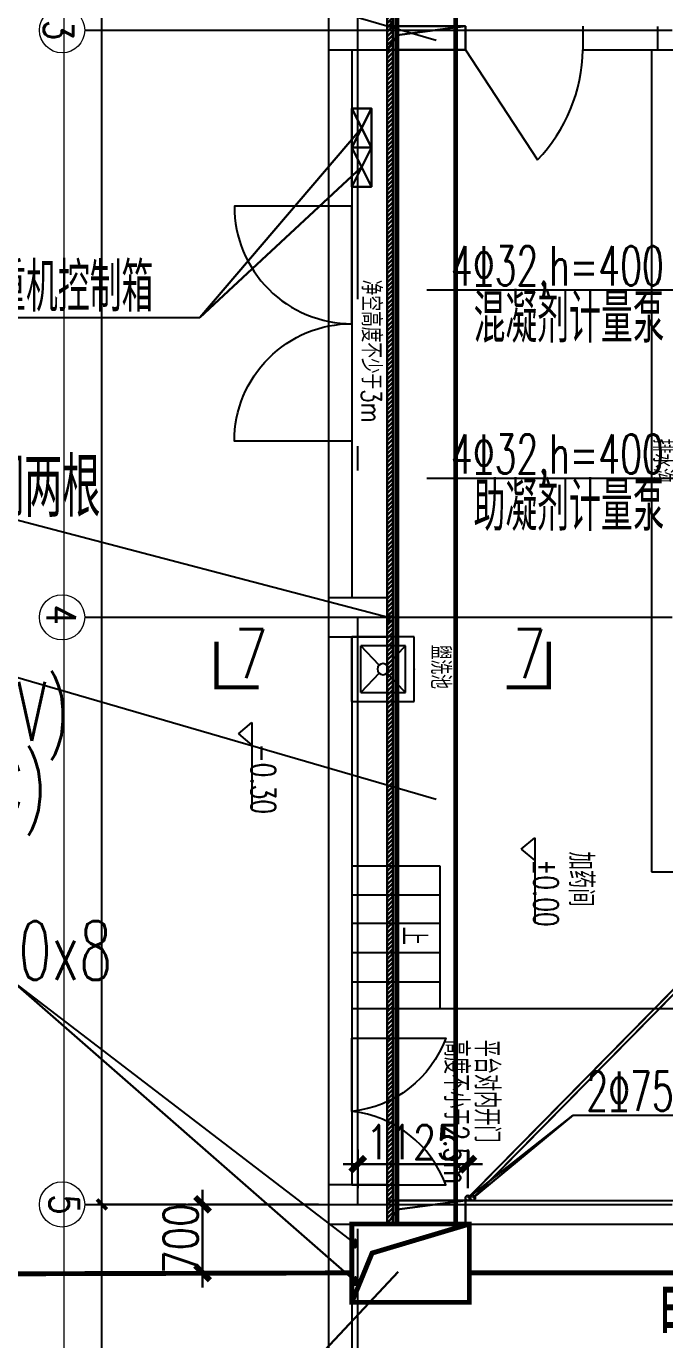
# Model space of a CAD drawing. Header units: millimetres. Extents: x -437359 to 106527, y -82378 to 117612.
# Drawn here: x -425885 to -419366, y 38226 to 51649 of the extents above; entities that cross this region are included whole.
import ezdxf
from ezdxf.enums import TextEntityAlignment as Align

# ---------------------------------------------------------------- set-up
doc = ezdxf.new("R2010")
doc.units = ezdxf.units.MM
doc.linetypes.add('ACAD_ISO10W100', pattern=[18.5, 12, -3, 0.5, -3])
doc.linetypes.add('DASH', pattern=[0.35, 0.25, -0.1])
doc.layers.get('0').update_dxf_attribs({"color": 8})
doc.layers.get('Defpoints').update_dxf_attribs({"color": 8})
for name, color, linetype in [('DIM_SYMB', 8, 'Continuous'), ('EQUIPMENT', 8, 'Continuous'), ('LVTRY', 8, 'Continuous'), ('NEW', 8, 'Continuous'), ('Z-编号', 8, 'Continuous'), ('栏杆平台', 8, 'Continuous'), ('桥架标注', 8, 'Continuous'), ('电气尺寸标注', 8, 'Continuous'), ('电气标注', 8, 'Continuous'), ('管道标注', 8, 'Continuous')]:
    doc.layers.add(name, color=color, linetype=linetype)
for name, color, linetype, lineweight in [('road_mr', 8, 'Continuous', 0), ('中心线', 8, 'ACAD_ISO10W100', 5), ('电缆通道', 8, 'Continuous', 30)]:
    doc.layers.add(name, color=color, linetype=linetype, lineweight=lineweight)
doc.styles.add('geditxt1', font='geditxt.shx', dxfattribs={"width": 0.65, "bigfont": 'hzfs_1.shx'})
doc.styles.add('HZ', font='geditxt.shx', dxfattribs={"width": 0.8, "bigfont": 'hzfs_1.shx'})
doc.styles.add('ROMANT', font='geditxt.shx', dxfattribs={"width": 0.75, "height": 300, "bigfont": 'hzfs_1.shx'})
doc.styles.add('STYLE1', font='geditxt.shx', dxfattribs={"width": 0.7, "bigfont": 'hzfs_1.shx'})
doc.styles.add('统一字体', font='geditxt.shx', dxfattribs={"width": 0.75, "bigfont": 'hzfs_1.shx'})
doc.dimstyles.new('DIM50', dxfattribs={"dimscale": 50, "dimtxt": 3, "dimasz": 1.5, "dimexe": 1, "dimexo": 1, "dimgap": 0.5, "dimtad": 1, "dimdec": 0, "dimzin": 12, "dimdsep": 46, "dimtxsty": 'HZ', "dimblk": 'ARCHTICK', "dimcen": 0, "dimdle": 1, "dimclrd": 256, "dimclre": 256, "dimclrt": 256, "dimadec": 0, "dimazin": 0, "dimtfac": 0.875, "dimtdec": 0, "dimtix": 1, "dimtmove": 2, "dimatfit": 3, "dimfxl": 0, "dimtolj": 1, "dimtzin": 12, "dimarcsym": 0})
doc.dimstyles.new('ISO-50', dxfattribs={"dimscale": 50, "dimtxt": 3.5, "dimasz": 2, "dimexe": 1, "dimexo": 1, "dimgap": 0.5, "dimtad": 1, "dimdec": 0, "dimtxsty": 'HZ', "dimblk": 'ARCHTICK', "dimcen": 2.5, "dimdle": 1, "dimclrd": 256, "dimclre": 256, "dimadec": 0, "dimazin": 0, "dimtfac": 1, "dimtdec": 0, "dimtmove": 1, "dimatfit": 3, "dimldrblk": 'ARCHTICK', "dimfxl": 0, "dimarcsym": 0})
doc.dimstyles.new('yk1.50', dxfattribs={"dimtxt": 350, "dimasz": 150, "dimexe": 150, "dimexo": 100, "dimgap": 50, "dimtad": 1, "dimdec": 0, "dimdsep": 46, "dimtxsty": 'HZ', "dimblk": 'ARCHTICK', "dimcen": 2.5, "dimdle": 150, "dimclrd": 256, "dimclre": 256, "dimclrt": 256, "dimadec": 0, "dimazin": 0, "dimtfac": 1, "dimtdec": 0, "dimtmove": 1, "dimatfit": 3, "dimfxl": 0, "dimlwd": -1, "dimlwe": -1, "dimarcsym": 0})

# ---------------------------------------------------------------- blocks, each defined once
blk = doc.blocks.new('$Sanitary$00000477')
at = {"color": 0}
for p, q in [((-330, -637), (-330, 0)), ((-330, 0), (330, 0)), ((330, 0), (330, -637)), ((-239, -546), (-239, -91)), ((-239, -91), (239, -91)), ((-239, -91), (-41, -279)), ((239, -91), (41, -279)), ((239, -91), (239, -546)), ((-41, -358), (-239, -546)), ((41, -358), (239, -546)), ((-330, -637), (330, -637)), ((-239, -546), (239, -546))]:
    blk.add_line(p, q, dxfattribs=at)
blk.add_circle((0, -319), 56.9, dxfattribs=at)
blk.add_point((0, 0), dxfattribs=at)
blk = doc.blocks.new('_ArchTick')
at = {"color": 0, "linetype": 'ByBlock', "const_width": 0.4}
blk.add_lwpolyline([(-0.5, -0.5), (0.5, 0.5)], dxfattribs=at)
blk = doc.blocks.new('*D353')
at = {"lineweight": -2, "transparency": 16777216}
for p, q in [((-424417, 66109), (-425163, 66109)), ((-425113, 39559), (-425113, 66159)), ((-424303, 39609), (-425163, 39609))]:
    blk.add_line(p, q, dxfattribs=at)
at = {"layer": 'Defpoints', "color": 0, "transparency": 16777216}
for p in [(-425113, 66109), (-424367, 66109), (-424253, 39609)]:
    blk.add_point(p, dxfattribs=at)
at = {"lineweight": -2, "transparency": 16777216, "xscale": 75, "yscale": 75, "zscale": 75}
for p, rotation in [((-425113, 66109), 90), ((-425113, 39609), 270)]:
    blk.add_blockref('_ArchTick', p, dxfattribs=dict(at, rotation=rotation))
at = {"transparency": 16777216, "insert": (-425213, 52859), "char_height": 150, "attachment_point": 5, "rotation": 90, "style": 'HZ'}
blk.add_mtext('\\A1;26500', dxfattribs=at)
blk = doc.blocks.new('*D355')
at = {"layer": 'Defpoints', "color": 0, "transparency": 16777216}
for p in [(-425113, 39609), (-424203, 39609), (-424153, 3109)]:
    blk.add_point(p, dxfattribs=at)
at = {"layer": '管道标注', "lineweight": -2, "transparency": 16777216}
for p, q in [((-424253, 39609), (-425163, 39609)), ((-425113, 3059), (-425113, 39659)), ((-424203, 3109), (-425163, 3109))]:
    blk.add_line(p, q, dxfattribs=at)
at = {"layer": '管道标注', "lineweight": -2, "transparency": 16777216, "xscale": 100, "yscale": 100, "zscale": 100}
for p, rotation in [((-425113, 39609), 90), ((-425113, 3109), 270)]:
    blk.add_blockref('_ArchTick', p, dxfattribs=dict(at, rotation=rotation))
at = {"layer": '管道标注', "color": 0, "transparency": 16777216, "insert": (-425225, 21359), "char_height": 175, "attachment_point": 5, "rotation": 90, "style": 'HZ'}
blk.add_mtext('36500', dxfattribs=at)
blk = doc.blocks.new('*D414')
at = {"layer": 'Defpoints', "color": 0, "transparency": 16777216}
for p in [(-424085, 39609), (-422801, 39609), (-422801, 38909)]:
    blk.add_point(p, dxfattribs=at)
at = {"layer": '电缆通道', "transparency": 16777216}
for p, q in [((-424085, 38759), (-424085, 39759)), ((-422901, 39609), (-424235, 39609)), ((-422901, 38909), (-424235, 38909))]:
    blk.add_line(p, q, dxfattribs=at)
at = {"layer": '电缆通道', "transparency": 16777216, "xscale": 150, "yscale": 150, "zscale": 150}
for p, rotation in [((-424085, 39609), 90), ((-424085, 38909), 270)]:
    blk.add_blockref('_ArchTick', p, dxfattribs=dict(at, rotation=rotation))
at = {"layer": '电缆通道', "transparency": 16777216, "insert": (-424310, 39259), "char_height": 350, "attachment_point": 5, "rotation": 90, "style": 'HZ'}
blk.add_mtext('700', dxfattribs=at)
blk = doc.blocks.new('*D431')
at = {"layer": 'Defpoints', "color": 0, "transparency": 16777216}
for p in [(-422501, 40020), (-422501, 39674), (-421376, 39674)]:
    blk.add_point(p, dxfattribs=at)
at = {"layer": '电缆通道', "transparency": 16777216}
for p, q in [((-422501, 39774), (-422501, 40170)), ((-421376, 39774), (-421376, 40170)), ((-421226, 40020), (-422651, 40020))]:
    blk.add_line(p, q, dxfattribs=at)
at = {"layer": '电缆通道', "transparency": 16777216, "xscale": 150, "yscale": 150, "zscale": 150, "rotation": 180}
blk.add_blockref('_ArchTick', (-422501, 40020), dxfattribs=at)
at = {"layer": '电缆通道', "transparency": 16777216, "xscale": 150, "yscale": 150, "zscale": 150}
blk.add_blockref('_ArchTick', (-421376, 40020), dxfattribs=at)
at = {"layer": '电缆通道', "transparency": 16777216, "insert": (-421938, 40245), "char_height": 350, "attachment_point": 5, "style": 'HZ'}
blk.add_mtext('1125', dxfattribs=at)
blk = doc.blocks.new('*D432')
at = {"layer": 'Defpoints', "color": 0, "transparency": 16777216}
for p in [(-417201, 52644), (-422501, 52298), (-417201, 43509)]:
    blk.add_point(p, dxfattribs=at)
at = {"layer": '电缆通道', "transparency": 16777216}
for p, q in [((-422501, 52398), (-422501, 52794)), ((-417201, 43609), (-417201, 52794)), ((-422651, 52644), (-417051, 52644))]:
    blk.add_line(p, q, dxfattribs=at)
at = {"layer": '电缆通道', "transparency": 16777216, "xscale": 150, "yscale": 150, "zscale": 150, "rotation": 180}
blk.add_blockref('_ArchTick', (-422501, 52644), dxfattribs=at)
at = {"layer": '电缆通道', "transparency": 16777216, "xscale": 150, "yscale": 150, "zscale": 150}
blk.add_blockref('_ArchTick', (-417201, 52644), dxfattribs=at)
at = {"layer": '电缆通道', "transparency": 16777216, "insert": (-419851, 52869), "char_height": 350, "attachment_point": 5, "style": 'HZ'}
blk.add_mtext('5300', dxfattribs=at)

msp = doc.modelspace()

# ---------------------------------------------------------------- hatches: boundary and pattern name
at = {"layer": '电缆通道'}
h = msp.add_hatch(dxfattribs=at)
h.set_pattern_fill('ANSI31', color=256, scale=10, style=0)
h.set_pattern_definition([(45, (-151343.336, -8789.16), (-22.4506403, 22.4506403), [])])
h.paths.add_polyline_path([(-422200.6, 57808.6), (-422142.6, 57808.6), (-422142.6, 39408.6), (-422200.6, 39408.6)])
for points in [[(-422183.7, 45648.6), (-422175.7, 45648.6), (-422175.7, 45568.6), (-422183.7, 45568.6)], [(-422530.6, 39248.6), (-422522.6, 39248.6), (-422522.6, 39168.6), (-422530.6, 39168.6)], [(-422530.6, 38866.8), (-422522.6, 38866.8), (-422522.6, 38786.8), (-422530.6, 38786.8)]]:
    msp.add_hatch(color=256, dxfattribs=at).paths.add_polyline_path(points)

# ---------------------------------------------------------------- linework, layer by layer
for p, q in [((-422200.6, 51808.6), (-422200.6, 51408.6)), ((-421400.6, 51648.6), (-421400.6, 51408.6)), ((-420200.6, 51648.6), (-420200.6, 51408.6)), ((-422800.6, 51408.6), (-422800.6, 45808.6)), ((-422560.6, 51408.6), (-422560.6, 45808.6)), ((-421400.6, 51408.6), (-422200.6, 51408.6)), ((-421400.6, 51408.6), (-420664.2, 50282.1)), ((-420200.6, 51408.6), (-413800.6, 51408.6)), ((-419500.6, 51408.6), (-419500.6, 43008.6)), ((-422800.6, 45408.6), (-422800.6, 39808.6)), ((-422560.6, 45408.6), (-422560.6, 39808.6)), ((-422560.6, 43069), (-421660.6, 43069)), ((-421660.6, 43069), (-421660.6, 41608.6)), ((-419500.6, 43008.6), (-414350.6, 43008.6)), ((-422560.6, 42773.9), (-421660.6, 42773.9)), ((-421660.6, 42478.9), (-422560.6, 42478.9)), ((-421660.6, 42178.9), (-422560.6, 42178.9)), ((-421660.6, 41878.9), (-422560.6, 41878.9)), ((-421660.6, 41608.6), (-422560.6, 41608.6)), ((-422200.6, 39648.6), (-413800.6, 39648.6)), ((-422200.6, 39648.6), (-413800.6, 39648.6)), ((-422800.6, 39408.6), (-422800.6, 33408.6)), ((-422560.6, 39408.6), (-422560.6, 33808.6)), ((-422200.6, 39408.6), (-413800.6, 39408.6)), ((-422200.6, 39408.6), (-413800.6, 39408.6))]:
    msp.add_line(p, q)
at = {"color": 0}
msp.add_line((-415666, 41608.6), (-422560.6, 41608.6), dxfattribs=at)
for points in [[(-422800.6, 51408.6), (-422200.6, 51408.6), (-422200.6, 51808.6), (-422800.6, 51808.6)], [(-422800.6, 45408.6), (-422200.6, 45408.6), (-422200.6, 45808.6), (-422800.6, 45808.6)], [(-422800.6, 39408.6), (-422200.6, 39408.6), (-422200.6, 39808.6), (-422800.6, 39808.6)], [(-422800.6, 39408.6), (-422200.6, 39408.6), (-422200.6, 39808.6), (-422800.6, 39808.6)]]:
    msp.add_lwpolyline(points, close=True)
at = {"const_width": 20}
msp.add_lwpolyline([(-419438, 51408.6), (-419438, 51648.6)], dxfattribs=at)
msp.add_lwpolyline([(-414700.6, 51408.6), (-414700.6, 41608.6), (-422560.6, 41608.6)])
for points in [[(-422560.6, 48608.9), (-422560.6, 48608.9), (-422560.6, 49808.9), (-423760.6, 49808.9), (-423760.6, 49808.9, 0.4142136)], [(-422560.6, 48608.9), (-422560.6, 48608.9), (-422560.6, 47408.9), (-423760.6, 47408.9), (-423760.6, 47408.9, -0.4142136)], [(-422560.6, 40558.6), (-422560.6, 40558.6), (-422560.6, 41308.6), (-421600.6, 41308.6), (-421600.6, 41308.6, -0.2838305)], [(-422560.6, 40558.6), (-422560.6, 40558.6), (-422560.6, 39808.6), (-421600.6, 39808.6), (-421600.6, 39808.6, 0.2838305)]]:
    msp.add_lwpolyline(points, format="xyb", close=True)
msp.add_lwpolyline([(-422205.7, 42724.3, 1, 1, 0), (-422205.7, 42088.5, 100, 1, 0), (-422205.7, 41796.5, 1, 1, 0)], format="xyseb")
msp.add_arc((-421879.9, 51441), 1679.5, 316.36963, 358.89599)
at = {"layer": 'DIM_SYMB'}
for p, q in [((-423718.9, 44418.6), (-423580.6, 44534.9)), ((-423580.6, 44534.9), (-423580.6, 43663.2)), ((-423718.9, 44418.6), (-423580.6, 44302.3)), ((-420831.9, 43238.8), (-420693.6, 43355.1)), ((-420693.6, 43355.1), (-420693.6, 42483.5)), ((-420831.9, 43238.8), (-420693.6, 43122.5))]:
    msp.add_line(p, q, dxfattribs=at)
at = {"layer": 'road_mr'}
msp.add_lwpolyline([(-425500.7, 68158.6), (-425500.7, -3841.4)], dxfattribs=at)
at = {"layer": 'Z-编号', "lineweight": 9}
for centre in [(-425519.3, 51608.6), (-425519.3, 45608.6), (-425519.3, 39608.6), (-425519.3, 39608.6)]:
    msp.add_circle(centre, 231.3, dxfattribs=at)
at = {"layer": '中心线', "color": 1, "lineweight": -2, "ltscale": 500}
for p, q in [((-422500.6, 39608.6), (-422500.6, 67122.2)), ((-425288, 51608.6), (-413200.6, 51608.6)), ((-425288, 45608.6), (-413200.6, 45608.6)), ((-422500.6, 24108.6), (-422500.6, 41302.2)), ((-425288, 39608.6), (-413200.6, 39608.6)), ((-425288, 39608.6), (-413200.6, 39608.6))]:
    msp.add_line(p, q, dxfattribs=at)
at = {"layer": '桥架标注', "color": 3}
for p, q in [((-421794.6, 48953.6, -14267.5), (-418755.8, 48953.6, 14267.5)), ((-428450.3, 48672.6, -22965.2), (-424112.9, 48672.6, -9148.5)), ((-421794.6, 47031, -14267.5), (-418755.8, 47031, 14267.5)), ((-420301.3, 40519.3, -14267.5), (-417262.5, 40519.3, 14267.5))]:
    msp.add_line(p, q, dxfattribs=at)
for points in [[(-426020, 52766), (-421699.3, 51507.8)], [(-426020, 46615.9), (-422176.7, 45608)], [(-426020, 45008.3), (-421699.3, 43750.2)], [(-426020, 41882.6), (-422530.6, 39208.6)]]:
    msp.add_lwpolyline(points, dxfattribs=at)
at = {"layer": '电气尺寸标注', "color": 0, "ltscale": 1500, "const_width": 42.9}
for points in [[(-423511.3, 44893), (-423943, 44893), (-423943, 45360)], [(-420981, 44893), (-420549.3, 44893), (-420549.3, 45360)]]:
    msp.add_lwpolyline(points, dxfattribs=at)
at = {"layer": '电缆通道'}
for p, q in [((-422200.6, 57808.6), (-422200.6, 39408.6)), ((-422142.6, 57808.6), (-422142.6, 39408.6)), ((-422200.6, 51408.6), (-422096.8, 51556.7)), ((-422096.8, 51556.7), (-421400.6, 51648.6)), ((-422360.6, 50808.9), (-422560.6, 50408.9)), ((-422560.6, 50808.9), (-422360.6, 50408.9)), ((-422460.6, 50608.9), (-424112.9, 48672.6, -9148.5)), ((-422360.6, 50408.9), (-422560.6, 50008.9)), ((-422560.6, 50408.9), (-422360.6, 50008.9)), ((-424112.9, 48672.6, -9148.5), (-422460.6, 50208.9)), ((-426020, 41882.6), (-422530.6, 38826.8)), ((-421375.6, 39673.6), (-420301.3, 40519.3, -14267.5)), ((-420301.3, 40519.3, -14267.5), (-421325.6, 39673.6)), ((-422096.8, 39556.7), (-421400.6, 39648.6)), ((-422200.6, 39408.6), (-422096.8, 39556.7)), ((-424465.6, 36378.7), (-422087.1, 38921))]:
    msp.add_line(p, q, dxfattribs=at)
at = {"layer": '电缆通道', "const_width": 50}
for points in [[(-422100.6, 39408.6), (-422100.6, 58008.6)], [(-421500.6, 39408.6), (-421500.6, 58008.6)]]:
    msp.add_lwpolyline(points, dxfattribs=at)
at = {"layer": '电缆通道'}
for points in [[(-422200.6, 57808.6), (-422142.6, 57808.6), (-422142.6, 39408.6), (-422200.6, 39408.6)], [(-422200.6, 51648.6), (-421400.6, 51648.6), (-421400.6, 51408.6), (-422200.6, 51408.6)], [(-422560.6, 50808.9), (-422360.6, 50808.9), (-422360.6, 50408.9), (-422560.6, 50408.9)], [(-422560.6, 50408.9), (-422360.6, 50408.9), (-422360.6, 50008.9), (-422560.6, 50008.9)], [(-422183.7, 45648.6), (-422175.7, 45648.6), (-422175.7, 45568.6), (-422183.7, 45568.6)], [(-422200.6, 39648.6), (-421400.6, 39648.6), (-421400.6, 39408.6), (-422200.6, 39408.6)], [(-422530.6, 39248.6), (-422522.6, 39248.6), (-422522.6, 39168.6), (-422530.6, 39168.6)], [(-422530.6, 38866.8), (-422522.6, 38866.8), (-422522.6, 38786.8), (-422530.6, 38786.8)]]:
    msp.add_lwpolyline(points, close=True, dxfattribs=at)
at = {"layer": '电缆通道', "color": 1, "linetype": 'DASH', "ltscale": 500, "const_width": 20}
for points in [[(-421375.6, 39673.6), (-417600.6, 43508.6)], [(-421325.6, 39673.6), (-417550.9, 43508.5)]]:
    msp.add_lwpolyline(points, dxfattribs=at)
at = {"layer": '电缆通道', "color": 4, "ltscale": 0.35, "const_width": 50}
msp.add_lwpolyline([(-422560.6, 39408.6), (-421360.6, 39408.6), (-421360.6, 38608.6), (-422560.6, 38608.6)], close=True, dxfattribs=at)
for points in [[(-422560.6, 38608.6), (-422353.9, 39111.6), (-421360.6, 39408.6)], [(-422800.6, 38908.6), (-422800.6, 38908.6), (-429500.7, 38890)], [(-422800.6, 38908.6), (-422560.6, 38908.6)], [(-421360.6, 38908.6), (-413440.6, 38908.6)]]:
    msp.add_lwpolyline(points, dxfattribs=at)
at = {"layer": '电缆通道'}
for centre in [(-422175.6, 51673.6), (-421375.6, 39673.6), (-421325.6, 39673.6)]:
    msp.add_circle(centre, 25, dxfattribs=at)

# ---------------------------------------------------------------- block references
at = {"layer": 'LVTRY', "xscale": -1, "rotation": 270}
msp.add_blockref('$Sanitary$00000477', (-421923.5, 45078.8), dxfattribs=at)

# ---------------------------------------------------------------- texts
at = {"color": 0, "style": 'STYLE1'}
for s, height, width, p in [('盥洗池', 200, 0.75, (-421753.8, 45327.7)), ('-0.30', 250, 0.7, (-423590, 44317.2)), ('%%P0.00', 250, 0.7, (-420703, 43137.4)), ('加药间', 250, 0.75, (-420345.9, 43215.1)), ('高度不小于2.5m', 250, 0.7, (-421618.9, 41291.5)), ('平台对内开门', 250, 0.7, (-421307.8, 41291.5))]:
    msp.add_text(s, height=height, rotation=270, dxfattribs=dict(at, width=width)).set_placement(p)
at = {"layer": 'EQUIPMENT', "lineweight": 9, "style": 'HZ', "width": 0.75}
msp.add_text('排水沟', height=200, rotation=270, dxfattribs=at).set_placement((-419485, 47434))
at = {"layer": 'NEW', "color": 3, "style": 'HZ', "width": 0.8}
msp.add_text('净空高度不少于3m', height=200, rotation=270, dxfattribs=at).set_placement((-422461.8, 49058.8))
at = {"layer": 'Z-编号', "lineweight": 9, "style": 'ROMANT', "width": 0.8}
for tag, p in [('3', (-425557.2, 51607.9)), ('4', (-425529.2, 45634)), ('5', (-425499.7, 39606.8)), ('5', (-425499.7, 39606.8))]:
    msp.add_attdef(tag, text='', height=300, rotation=270, dxfattribs=at).set_placement(p, align=Align.MIDDLE)
at = {"layer": '栏杆平台', "style": 'STYLE1', "width": 0.75}
msp.add_text('上', height=250, rotation=270, dxfattribs=at).set_placement((-422052.8, 42446.6))
at = {"layer": '桥架标注', "color": 2, "style": 'geditxt1', "width": 0.65}
for s, height, p in [('4%%13132,h=400', 400, (-420461.5, 48999.9, 162834.4)), ('检修箱1、起重机控制箱', 500, (-426352.4, 48732.5, 148566.8)), ('混凝剂计量泵', 500, (-420342.9, 48414.5, 162834.4)), ('4%%13132,h=400', 400, (-420461.5, 47077.4, 162834.4)), ('助凝剂计量泵', 500, (-420342.9, 46492, 162834.4)), ('2%%13175,h=2000', 400, (-418968.2, 40565.6, 162834.4))]:
    msp.add_text(s, height=height, dxfattribs=at).set_placement(p, align=Align.CENTER)
for s, p in [('土建沿桥架通长预埋槽钢两根', (-430197, 46635.9, 753.5)), ('4.90m(LV)', (-428168, 44347.7, 753.5)), ('4.60m(C)', (-428168, 43579.8, 753.5)), ('竖井通长土建预埋扁铁80x8', (-430197, 41902.6, 753.5))]:
    msp.add_text(s, height=600, dxfattribs=at).set_placement(p)
at = {"layer": '电气尺寸标注', "color": 0, "ltscale": 1500, "style": '统一字体', "width": 0.8}
for p in [(-423758.3, 44986.5), (-420918.2, 44986.5)]:
    msp.add_text('7', height=500, dxfattribs=at).set_placement(p)
at = {"layer": '电气标注', "style": 'HZ', "width": 0.7}
msp.add_text('电缆沟900x1000', height=700, dxfattribs=at).set_placement((-419443.6, 38117.7))

# ---------------------------------------------------------------- dimensions: what is measured, and where the dimension line sits
dim = msp.add_linear_dim(base=(-425112.7, 66108.6), p1=(-424253.1, 39608.6), p2=(-424366.8, 66108.6), angle=270, dimstyle='DIM50')
dim.commit()
dim.dimension.update_dxf_attribs({"geometry": '*D353', "text_midpoint": (-425212.7, 52858.6)})
at = {"layer": '电缆通道'}
for base, p1, p2, picture, middle in [((-417200.9, 52643.7), (-422500.6, 52297.7), (-417200.9, 43508.5), '*D432', (-419850.8, 52868.7)), ((-422500.6, 40019.6), (-421375.6, 39673.6), (-422500.6, 39673.6), '*D431', (-421938.1, 40244.6))]:
    dim = msp.add_linear_dim(base=base, p1=p1, p2=p2, dimstyle='yk1.50', override={"dimfxl": 0, "dimarcsym": 1}, dxfattribs=at)
    dim.commit()
    dim.dimension.update_dxf_attribs({"geometry": picture, "text_midpoint": middle})
dim = msp.add_linear_dim(base=(-424085.3, 39608.6), p1=(-422800.6, 38908.6), p2=(-422800.6, 39608.6), angle=90, dimstyle='yk1.50', dxfattribs=at)
dim.commit()
dim.dimension.update_dxf_attribs({"geometry": '*D414', "text_midpoint": (-424310.3, 39258.6)})
at = {"layer": '管道标注'}
dim = msp.add_linear_dim(base=(-425112.7, 39608.6), p1=(-424153.1, 3108.6), p2=(-424203.1, 39608.6), angle=270, dimstyle='ISO-50', dxfattribs=at)
dim.commit()
dim.dimension.update_dxf_attribs({"geometry": '*D355', "text_midpoint": (-425225.2, 21358.6)})

doc.saveas('drawing.dxf')
